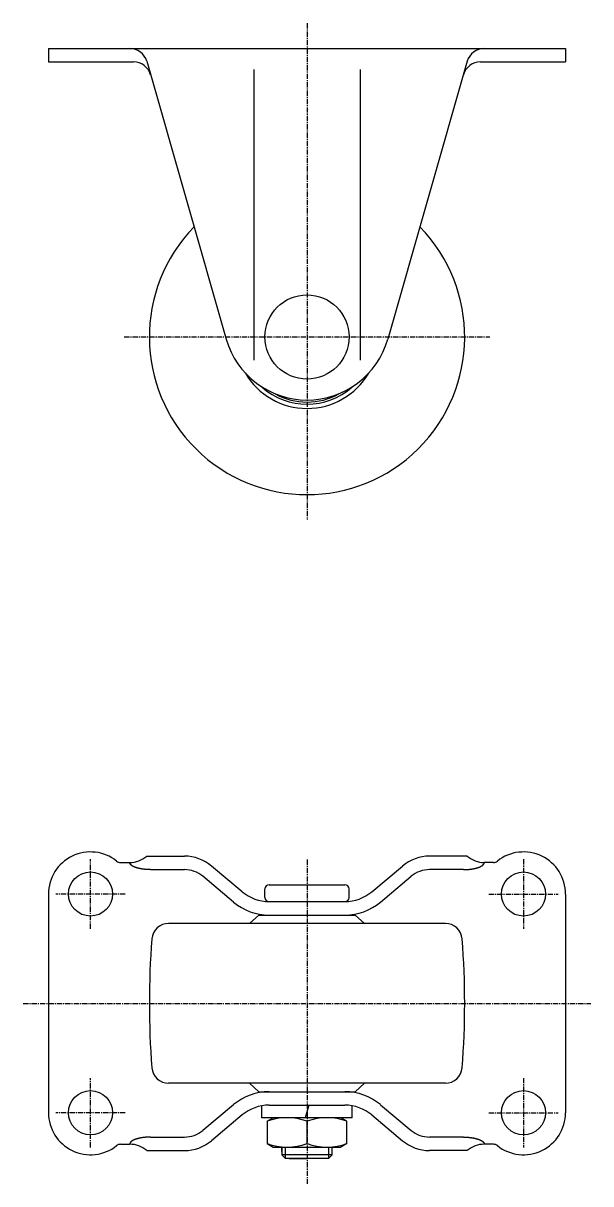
# Model space of a CAD drawing. Extents: x -2951 to -2664, y -670 to -222.
# Drawn here: x -2799.2 to -2664.2, y -669.6 to -393.6 of the extents above; entities that cross this region are included whole.
import ezdxf

# ---------------------------------------------------------------- set-up
doc = ezdxf.new("R2010")
doc.units = 0
doc.linetypes.add('CENTER', pattern=[2, 1.25, -0.25, 0.25, -0.25])
doc.layers.get('0').update_dxf_attribs({"linetype": 'CONTINUOUS'})
doc.layers.add('CENTER', color=1, linetype='CENTER')

msp = doc.modelspace()

# ---------------------------------------------------------------- linework, layer by layer
at = {"color": 7, "linetype": 'CONTINUOUS'}
for p, q in [((-2793.16, -399.6), (-2793.16, -402.8)), ((-2793.16, -399.6), (-2670.16, -399.6)), ((-2670.16, -399.6), (-2670.16, -402.8)), ((-2793.16, -402.8), (-2772.92, -402.8)), ((-2769.79, -402.64), (-2750.89, -468.7)), ((-2693.54, -402.64), (-2712.44, -468.7)), ((-2690.41, -402.8), (-2670.16, -402.8)), ((-2744.3, -404.6), (-2744.3, -473.7)), ((-2719.02, -404.6), (-2719.02, -473.7)), ((-2776.01, -593.16), (-2773.83, -593.16)), ((-2769.79, -591.66), (-2760.81, -591.66)), ((-2693.54, -591.66), (-2702.51, -591.66)), ((-2687.32, -593.16), (-2689.5, -593.16)), ((-2768.88, -594.86), (-2760.81, -594.86)), ((-2747.09, -600.12), (-2754.39, -594)), ((-2716.24, -600.12), (-2708.94, -594)), ((-2694.45, -594.86), (-2702.51, -594.86)), ((-2749.15, -602.57), (-2756.44, -596.45)), ((-2740.66, -598.46), (-2722.66, -598.46)), ((-2714.18, -602.57), (-2706.88, -596.45)), ((-2793.16, -600.66), (-2793.16, -652.66)), ((-2741.66, -601.46), (-2741.66, -599.46)), ((-2721.66, -601.46), (-2721.66, -599.46)), ((-2670.16, -600.66), (-2670.16, -652.66)), ((-2740.66, -602.46), (-2722.66, -602.46)), ((-2740.66, -602.46), (-2722.66, -602.46)), ((-2745.36, -607.66), (-2743.11, -605.66)), ((-2743.11, -605.66), (-2720.21, -605.66)), ((-2717.96, -607.66), (-2720.21, -605.66)), ((-2698.74, -607.66), (-2764.59, -607.66)), ((-2698.74, -645.66), (-2764.59, -645.66)), ((-2745.36, -645.66), (-2743.11, -647.66)), ((-2717.96, -645.66), (-2720.21, -647.66)), ((-2743.11, -647.66), (-2720.21, -647.66)), ((-2749.15, -650.75), (-2756.44, -656.87)), ((-2742.41, -653.86), (-2742.41, -651.02)), ((-2740.66, -650.86), (-2722.66, -650.86)), ((-2740.66, -650.86), (-2722.66, -650.86)), ((-2731.26, -650.86), (-2732.07, -653.86)), ((-2720.91, -653.86), (-2720.91, -651.02)), ((-2714.18, -650.75), (-2706.88, -656.87)), ((-2747.09, -653.2), (-2754.39, -659.32)), ((-2720.91, -653.86), (-2742.41, -653.86)), ((-2741.16, -654.71), (-2739.69, -653.86)), ((-2722.16, -654.71), (-2723.63, -653.86)), ((-2716.24, -653.2), (-2708.94, -659.32)), ((-2741.16, -654.71), (-2741.16, -660.01)), ((-2731.66, -660.01), (-2731.66, -654.71)), ((-2722.16, -660.01), (-2722.16, -654.71)), ((-2768.88, -658.46), (-2760.81, -658.46)), ((-2694.45, -658.46), (-2702.51, -658.46)), ((-2776.01, -660.16), (-2773.83, -660.16)), ((-2769.79, -661.66), (-2760.81, -661.66)), ((-2741.16, -660.01), (-2739.69, -660.86)), ((-2739.69, -660.86), (-2723.63, -660.86)), ((-2737.66, -661.86), (-2737.66, -660.86)), ((-2737.66, -660.86), (-2737.66, -662.69)), ((-2725.66, -661.86), (-2725.66, -660.86)), ((-2725.66, -662.69), (-2725.66, -660.86)), ((-2722.16, -660.01), (-2723.63, -660.86)), ((-2693.54, -661.66), (-2702.51, -661.66)), ((-2687.32, -660.16), (-2689.5, -660.16)), ((-2736.79, -663.56), (-2737.66, -662.69)), ((-2725.66, -662.69), (-2737.66, -662.69)), ((-2726.54, -663.56), (-2736.79, -663.56)), ((-2735.91, -663.56), (-2731.66, -663.56)), ((-2727.41, -663.56), (-2731.66, -663.56)), ((-2726.54, -663.56), (-2725.66, -662.69))]:
    msp.add_line(p, q, dxfattribs=at)
at = {"color": 3, "linetype": 'CONTINUOUS'}
for p, q in [((-2736.79, -663.56), (-2736.79, -660.86)), ((-2726.54, -660.86), (-2726.54, -663.56))]:
    msp.add_line(p, q, dxfattribs=at)
at = {"color": 7, "linetype": 'CONTINUOUS'}
for points in [[(-2768.88, -594.86, 0), (-2768.94, -594.86, 0), (-2769, -594.86, 0), (-2769.06, -594.86, 0), (-2769.12, -594.86, 0), (-2769.18, -594.86, 0), (-2769.24, -594.86, 0), (-2769.3, -594.86, 0), (-2769.36, -594.85, 0), (-2769.42, -594.85, 0), (-2769.48, -594.85, 0), (-2769.54, -594.85, 0), (-2769.6, -594.84, 0), (-2769.66, -594.84, 0), (-2769.72, -594.84, 0), (-2769.78, -594.83, 0), (-2769.84, -594.83, 0), (-2769.9, -594.83, 0), (-2769.96, -594.82, 0), (-2770.02, -594.82, 0), (-2770.08, -594.81, 0), (-2770.14, -594.81, 0), (-2770.2, -594.8, 0), (-2770.26, -594.8, 0), (-2770.32, -594.79, 0), (-2770.37, -594.78, 0), (-2770.43, -594.78, 0), (-2770.49, -594.77, 0), (-2770.55, -594.76, 0), (-2770.6, -594.76, 0), (-2770.66, -594.75, 0), (-2770.72, -594.74, 0), (-2770.77, -594.73, 0), (-2770.83, -594.72, 0), (-2770.88, -594.72, 0), (-2770.94, -594.71, 0), (-2771, -594.7, 0), (-2771.05, -594.69, 0), (-2771.1, -594.68, 0), (-2771.16, -594.67, 0), (-2771.21, -594.66, 0), (-2771.27, -594.65, 0), (-2771.32, -594.64, 0), (-2771.37, -594.63, 0), (-2771.42, -594.62, 0), (-2771.48, -594.61, 0), (-2771.53, -594.6, 0), (-2771.58, -594.59, 0), (-2771.63, -594.58, 0), (-2771.68, -594.56, 0), (-2771.73, -594.55, 0), (-2771.78, -594.54, 0), (-2771.83, -594.53, 0), (-2771.88, -594.52, 0), (-2771.93, -594.5, 0), (-2771.97, -594.49, 0), (-2772.02, -594.48, 0), (-2772.07, -594.46, 0), (-2772.11, -594.45, 0), (-2772.16, -594.44, 0), (-2772.2, -594.42, 0), (-2772.25, -594.41, 0), (-2772.29, -594.39, 0), (-2772.34, -594.38, 0), (-2772.38, -594.36, 0), (-2772.42, -594.35, 0), (-2772.47, -594.33, 0), (-2772.51, -594.32, 0), (-2772.55, -594.3, 0), (-2772.59, -594.29, 0), (-2772.63, -594.27, 0), (-2772.67, -594.26, 0), (-2772.71, -594.24, 0), (-2772.74, -594.22, 0), (-2772.78, -594.21, 0), (-2772.82, -594.19, 0), (-2772.86, -594.18, 0), (-2772.89, -594.16, 0), (-2772.93, -594.14, 0), (-2772.96, -594.12, 0), (-2773, -594.11, 0), (-2773.03, -594.09, 0), (-2773.06, -594.07, 0), (-2773.09, -594.05, 0), (-2773.13, -594.04, 0), (-2773.16, -594.02, 0), (-2773.19, -594, 0), (-2773.22, -593.98, 0), (-2773.25, -593.96, 0), (-2773.27, -593.95, 0), (-2773.3, -593.93, 0), (-2773.33, -593.91, 0), (-2773.36, -593.89, 0), (-2773.38, -593.87, 0), (-2773.41, -593.85, 0), (-2773.43, -593.83, 0), (-2773.45, -593.81, 0), (-2773.48, -593.79, 0), (-2773.5, -593.77, 0), (-2773.52, -593.75, 0), (-2773.54, -593.74, 0), (-2773.56, -593.72, 0), (-2773.58, -593.7, 0), (-2773.6, -593.68, 0), (-2773.62, -593.66, 0), (-2773.64, -593.64, 0), (-2773.65, -593.62, 0), (-2773.67, -593.6, 0), (-2773.68, -593.58, 0), (-2773.7, -593.56, 0), (-2773.71, -593.53, 0), (-2773.72, -593.51, 0), (-2773.74, -593.49, 0), (-2773.75, -593.47, 0), (-2773.76, -593.45, 0), (-2773.77, -593.43, 0), (-2773.78, -593.41, 0), (-2773.79, -593.39, 0), (-2773.79, -593.37, 0), (-2773.8, -593.35, 0), (-2773.81, -593.33, 0), (-2773.81, -593.31, 0), (-2773.82, -593.29, 0), (-2773.82, -593.27, 0), (-2773.83, -593.25, 0), (-2773.83, -593.23, 0), (-2773.83, -593.2, 0), (-2773.83, -593.18, 0), (-2773.83, -593.16, 0)], [(-2694.45, -594.86, 0), (-2694.39, -594.86, 0), (-2694.33, -594.86, 0), (-2694.27, -594.86, 0), (-2694.21, -594.86, 0), (-2694.15, -594.86, 0), (-2694.09, -594.86, 0), (-2694.03, -594.86, 0), (-2693.97, -594.85, 0), (-2693.9, -594.85, 0), (-2693.84, -594.85, 0), (-2693.78, -594.85, 0), (-2693.72, -594.84, 0), (-2693.66, -594.84, 0), (-2693.6, -594.84, 0), (-2693.54, -594.83, 0), (-2693.48, -594.83, 0), (-2693.43, -594.83, 0), (-2693.37, -594.82, 0), (-2693.31, -594.82, 0), (-2693.25, -594.81, 0), (-2693.19, -594.81, 0), (-2693.13, -594.8, 0), (-2693.07, -594.8, 0), (-2693.01, -594.79, 0), (-2692.95, -594.78, 0), (-2692.9, -594.78, 0), (-2692.84, -594.77, 0), (-2692.78, -594.76, 0), (-2692.73, -594.76, 0), (-2692.67, -594.75, 0), (-2692.61, -594.74, 0), (-2692.56, -594.73, 0), (-2692.5, -594.72, 0), (-2692.44, -594.72, 0), (-2692.39, -594.71, 0), (-2692.33, -594.7, 0), (-2692.28, -594.69, 0), (-2692.22, -594.68, 0), (-2692.17, -594.67, 0), (-2692.12, -594.66, 0), (-2692.06, -594.65, 0), (-2692.01, -594.64, 0), (-2691.96, -594.63, 0), (-2691.9, -594.62, 0), (-2691.85, -594.61, 0), (-2691.8, -594.6, 0), (-2691.75, -594.59, 0), (-2691.7, -594.58, 0), (-2691.65, -594.56, 0), (-2691.6, -594.55, 0), (-2691.55, -594.54, 0), (-2691.5, -594.53, 0), (-2691.45, -594.52, 0), (-2691.4, -594.5, 0), (-2691.36, -594.49, 0), (-2691.31, -594.48, 0), (-2691.26, -594.46, 0), (-2691.22, -594.45, 0), (-2691.17, -594.44, 0), (-2691.12, -594.42, 0), (-2691.08, -594.41, 0), (-2691.04, -594.39, 0), (-2690.99, -594.38, 0), (-2690.95, -594.36, 0), (-2690.91, -594.35, 0), (-2690.86, -594.33, 0), (-2690.82, -594.32, 0), (-2690.78, -594.3, 0), (-2690.74, -594.29, 0), (-2690.7, -594.27, 0), (-2690.66, -594.26, 0), (-2690.62, -594.24, 0), (-2690.58, -594.22, 0), (-2690.55, -594.21, 0), (-2690.51, -594.19, 0), (-2690.47, -594.18, 0), (-2690.44, -594.16, 0), (-2690.4, -594.14, 0), (-2690.37, -594.12, 0), (-2690.33, -594.11, 0), (-2690.3, -594.09, 0), (-2690.27, -594.07, 0), (-2690.23, -594.05, 0), (-2690.2, -594.04, 0), (-2690.17, -594.02, 0), (-2690.14, -594, 0), (-2690.11, -593.98, 0), (-2690.08, -593.96, 0), (-2690.05, -593.95, 0), (-2690.03, -593.93, 0), (-2690, -593.91, 0), (-2689.97, -593.89, 0), (-2689.95, -593.87, 0), (-2689.92, -593.85, 0), (-2689.9, -593.83, 0), (-2689.87, -593.81, 0), (-2689.85, -593.79, 0), (-2689.83, -593.77, 0), (-2689.81, -593.75, 0), (-2689.79, -593.74, 0), (-2689.77, -593.72, 0), (-2689.75, -593.7, 0), (-2689.73, -593.68, 0), (-2689.71, -593.66, 0), (-2689.69, -593.64, 0), (-2689.68, -593.62, 0), (-2689.66, -593.6, 0), (-2689.65, -593.58, 0), (-2689.63, -593.56, 0), (-2689.62, -593.53, 0), (-2689.6, -593.51, 0), (-2689.59, -593.49, 0), (-2689.58, -593.47, 0), (-2689.57, -593.45, 0), (-2689.56, -593.43, 0), (-2689.55, -593.41, 0), (-2689.54, -593.39, 0), (-2689.53, -593.37, 0), (-2689.53, -593.35, 0), (-2689.52, -593.33, 0), (-2689.52, -593.31, 0), (-2689.51, -593.29, 0), (-2689.51, -593.27, 0), (-2689.5, -593.25, 0), (-2689.5, -593.23, 0), (-2689.5, -593.2, 0), (-2689.5, -593.18, 0), (-2689.5, -593.16, 0)], [(-2768.88, -658.46, 0), (-2768.94, -658.46, 0), (-2769, -658.46, 0), (-2769.06, -658.46, 0), (-2769.12, -658.46, 0), (-2769.18, -658.47, 0), (-2769.24, -658.47, 0), (-2769.3, -658.47, 0), (-2769.36, -658.47, 0), (-2769.42, -658.47, 0), (-2769.48, -658.48, 0), (-2769.54, -658.48, 0), (-2769.6, -658.48, 0), (-2769.66, -658.48, 0), (-2769.72, -658.49, 0), (-2769.78, -658.49, 0), (-2769.84, -658.5, 0), (-2769.9, -658.5, 0), (-2769.96, -658.5, 0), (-2770.02, -658.51, 0), (-2770.08, -658.51, 0), (-2770.14, -658.52, 0), (-2770.2, -658.52, 0), (-2770.26, -658.53, 0), (-2770.32, -658.54, 0), (-2770.37, -658.54, 0), (-2770.43, -658.55, 0), (-2770.49, -658.55, 0), (-2770.55, -658.56, 0), (-2770.6, -658.57, 0), (-2770.66, -658.58, 0), (-2770.72, -658.58, 0), (-2770.77, -658.59, 0), (-2770.83, -658.6, 0), (-2770.88, -658.61, 0), (-2770.94, -658.62, 0), (-2771, -658.63, 0), (-2771.05, -658.63, 0), (-2771.1, -658.64, 0), (-2771.16, -658.65, 0), (-2771.21, -658.66, 0), (-2771.27, -658.67, 0), (-2771.32, -658.68, 0), (-2771.37, -658.69, 0), (-2771.42, -658.7, 0), (-2771.48, -658.72, 0), (-2771.53, -658.73, 0), (-2771.58, -658.74, 0), (-2771.63, -658.75, 0), (-2771.68, -658.76, 0), (-2771.73, -658.77, 0), (-2771.78, -658.78, 0), (-2771.83, -658.8, 0), (-2771.88, -658.81, 0), (-2771.93, -658.82, 0), (-2771.97, -658.84, 0), (-2772.02, -658.85, 0), (-2772.07, -658.86, 0), (-2772.11, -658.88, 0), (-2772.16, -658.89, 0), (-2772.2, -658.9, 0), (-2772.25, -658.92, 0), (-2772.29, -658.93, 0), (-2772.34, -658.95, 0), (-2772.38, -658.96, 0), (-2772.42, -658.98, 0), (-2772.47, -658.99, 0), (-2772.51, -659.01, 0), (-2772.55, -659.02, 0), (-2772.59, -659.04, 0), (-2772.63, -659.05, 0), (-2772.67, -659.07, 0), (-2772.71, -659.08, 0), (-2772.74, -659.1, 0), (-2772.78, -659.12, 0), (-2772.82, -659.13, 0), (-2772.86, -659.15, 0), (-2772.89, -659.17, 0), (-2772.93, -659.18, 0), (-2772.96, -659.2, 0), (-2773, -659.22, 0), (-2773.03, -659.24, 0), (-2773.06, -659.25, 0), (-2773.09, -659.27, 0), (-2773.13, -659.29, 0), (-2773.16, -659.31, 0), (-2773.19, -659.32, 0), (-2773.22, -659.34, 0), (-2773.25, -659.36, 0), (-2773.27, -659.38, 0), (-2773.3, -659.4, 0), (-2773.33, -659.42, 0), (-2773.36, -659.44, 0), (-2773.38, -659.45, 0), (-2773.41, -659.47, 0), (-2773.43, -659.49, 0), (-2773.45, -659.51, 0), (-2773.48, -659.53, 0), (-2773.5, -659.55, 0), (-2773.52, -659.57, 0), (-2773.54, -659.59, 0), (-2773.56, -659.61, 0), (-2773.58, -659.63, 0), (-2773.6, -659.65, 0), (-2773.62, -659.67, 0), (-2773.64, -659.69, 0), (-2773.65, -659.71, 0), (-2773.67, -659.73, 0), (-2773.68, -659.75, 0), (-2773.7, -659.77, 0), (-2773.71, -659.79, 0), (-2773.72, -659.81, 0), (-2773.74, -659.83, 0), (-2773.75, -659.85, 0), (-2773.76, -659.87, 0), (-2773.77, -659.89, 0), (-2773.78, -659.91, 0), (-2773.79, -659.93, 0), (-2773.79, -659.95, 0), (-2773.8, -659.98, 0), (-2773.81, -660, 0), (-2773.81, -660.02, 0), (-2773.82, -660.04, 0), (-2773.82, -660.06, 0), (-2773.83, -660.08, 0), (-2773.83, -660.1, 0), (-2773.83, -660.12, 0), (-2773.83, -660.14, 0), (-2773.83, -660.16, 0)], [(-2694.45, -658.46, 0), (-2694.39, -658.46, 0), (-2694.33, -658.46, 0), (-2694.27, -658.46, 0), (-2694.21, -658.46, 0), (-2694.15, -658.47, 0), (-2694.09, -658.47, 0), (-2694.03, -658.47, 0), (-2693.97, -658.47, 0), (-2693.9, -658.47, 0), (-2693.84, -658.48, 0), (-2693.78, -658.48, 0), (-2693.72, -658.48, 0), (-2693.66, -658.48, 0), (-2693.6, -658.49, 0), (-2693.54, -658.49, 0), (-2693.48, -658.5, 0), (-2693.43, -658.5, 0), (-2693.37, -658.5, 0), (-2693.31, -658.51, 0), (-2693.25, -658.51, 0), (-2693.19, -658.52, 0), (-2693.13, -658.52, 0), (-2693.07, -658.53, 0), (-2693.01, -658.54, 0), (-2692.95, -658.54, 0), (-2692.9, -658.55, 0), (-2692.84, -658.55, 0), (-2692.78, -658.56, 0), (-2692.73, -658.57, 0), (-2692.67, -658.58, 0), (-2692.61, -658.58, 0), (-2692.56, -658.59, 0), (-2692.5, -658.6, 0), (-2692.44, -658.61, 0), (-2692.39, -658.62, 0), (-2692.33, -658.63, 0), (-2692.28, -658.63, 0), (-2692.22, -658.64, 0), (-2692.17, -658.65, 0), (-2692.12, -658.66, 0), (-2692.06, -658.67, 0), (-2692.01, -658.68, 0), (-2691.96, -658.69, 0), (-2691.9, -658.7, 0), (-2691.85, -658.72, 0), (-2691.8, -658.73, 0), (-2691.75, -658.74, 0), (-2691.7, -658.75, 0), (-2691.65, -658.76, 0), (-2691.6, -658.77, 0), (-2691.55, -658.78, 0), (-2691.5, -658.8, 0), (-2691.45, -658.81, 0), (-2691.4, -658.82, 0), (-2691.36, -658.84, 0), (-2691.31, -658.85, 0), (-2691.26, -658.86, 0), (-2691.22, -658.88, 0), (-2691.17, -658.89, 0), (-2691.12, -658.9, 0), (-2691.08, -658.92, 0), (-2691.04, -658.93, 0), (-2690.99, -658.95, 0), (-2690.95, -658.96, 0), (-2690.91, -658.98, 0), (-2690.86, -658.99, 0), (-2690.82, -659.01, 0), (-2690.78, -659.02, 0), (-2690.74, -659.04, 0), (-2690.7, -659.05, 0), (-2690.66, -659.07, 0), (-2690.62, -659.08, 0), (-2690.58, -659.1, 0), (-2690.55, -659.12, 0), (-2690.51, -659.13, 0), (-2690.47, -659.15, 0), (-2690.44, -659.17, 0), (-2690.4, -659.18, 0), (-2690.37, -659.2, 0), (-2690.33, -659.22, 0), (-2690.3, -659.24, 0), (-2690.27, -659.25, 0), (-2690.23, -659.27, 0), (-2690.2, -659.29, 0), (-2690.17, -659.31, 0), (-2690.14, -659.32, 0), (-2690.11, -659.34, 0), (-2690.08, -659.36, 0), (-2690.05, -659.38, 0), (-2690.03, -659.4, 0), (-2690, -659.42, 0), (-2689.97, -659.44, 0), (-2689.95, -659.45, 0), (-2689.92, -659.47, 0), (-2689.9, -659.49, 0), (-2689.87, -659.51, 0), (-2689.85, -659.53, 0), (-2689.83, -659.55, 0), (-2689.81, -659.57, 0), (-2689.79, -659.59, 0), (-2689.77, -659.61, 0), (-2689.75, -659.63, 0), (-2689.73, -659.65, 0), (-2689.71, -659.67, 0), (-2689.69, -659.69, 0), (-2689.68, -659.71, 0), (-2689.66, -659.73, 0), (-2689.65, -659.75, 0), (-2689.63, -659.77, 0), (-2689.62, -659.79, 0), (-2689.6, -659.81, 0), (-2689.59, -659.83, 0), (-2689.58, -659.85, 0), (-2689.57, -659.87, 0), (-2689.56, -659.89, 0), (-2689.55, -659.91, 0), (-2689.54, -659.93, 0), (-2689.53, -659.95, 0), (-2689.53, -659.98, 0), (-2689.52, -660, 0), (-2689.52, -660.02, 0), (-2689.51, -660.04, 0), (-2689.51, -660.06, 0), (-2689.5, -660.08, 0), (-2689.5, -660.1, 0), (-2689.5, -660.12, 0), (-2689.5, -660.14, 0), (-2689.5, -660.16, 0)]]:
    msp.add_polyline3d(points, dxfattribs=at)
for centre, radius in [((-2731.66, -468.2), 10), ((-2783.16, -600.66), 5.25), ((-2680.16, -600.66), 5.25), ((-2783.16, -652.66), 5.25), ((-2680.16, -652.66), 5.25)]:
    msp.add_circle(centre, radius, dxfattribs=at)
for centre, radius, start, end in [((-2773.83, -403.8), 4.2, 15.9671, 90), ((-2689.5, -403.8), 4.2, 90, 164.0329), ((-2772.92, -407), 4.2, 15.9671, 90), ((-2690.41, -407), 4.2, 90, 164.0329), ((-2731.66, -468.2), 37.5, 135.746, 44.254), ((-2731.66, -463.2), 20, 195.9671, 344.0329), ((-2731.66, -468.2), 17, 210.3899, 329.6101), ((-2731.66, -468.2), 16, 228.0518, 311.9482), ((-2731.66, -468.2), 15.49, 240.745, 299.255), ((-2783.16, -600.66), 10, 51.5, 180), ((-2776.01, -591.66), 1.5, 231.5, 270), ((-2773.83, -586.98), 6.19, 270, 310.7575), ((-2760.81, -601.66), 10, 50, 90), ((-2702.51, -601.66), 10, 90, 130), ((-2689.5, -586.98), 6.19, 229.2425, 270), ((-2687.32, -591.66), 1.5, 270, 308.5), ((-2680.16, -600.66), 10, 0, 128.5), ((-2760.81, -601.66), 6.8, 50, 90), ((-2702.51, -601.66), 6.8, 90, 130), ((-2740.66, -599.46), 1, 90, 180), ((-2722.66, -599.46), 1, 0, 90), ((-2740.66, -592.46), 10, 230, 270), ((-2740.66, -601.46), 1, 180, 270), ((-2722.66, -592.46), 10, 270, 310), ((-2722.66, -601.46), 1, 270, 0), ((-2740.66, -592.46), 13.2, 230, 270), ((-2722.66, -592.46), 13.2, 270, 310), ((-2764.59, -611.66), 4, 90, 175.6108), ((-2698.74, -611.66), 4, 4.3892, 90), ((-2569.16, -626.66), 200, 175.6108, 184.3892), ((-2894.16, -626.66), 200, 355.6108, 4.3892), ((-2764.59, -641.66), 4, 184.3892, 270), ((-2698.74, -641.66), 4, 270, 355.6108), ((-2740.66, -660.86), 13.2, 90, 130), ((-2722.66, -660.86), 13.2, 50, 90), ((-2740.66, -660.86), 10, 90, 130), ((-2722.66, -660.86), 10, 50, 90), ((-2783.16, -652.66), 10, 180, 308.5), ((-2736.41, -667.58), 13.72, 69.7438, 110.2562), ((-2726.91, -667.58), 13.72, 69.7438, 110.2562), ((-2680.16, -652.66), 10, 231.5, 0), ((-2760.81, -651.66), 6.8, 270, 310), ((-2760.81, -651.66), 10, 270, 310), ((-2702.51, -651.66), 10, 230, 270), ((-2702.51, -651.66), 6.8, 230, 270), ((-2776.01, -661.66), 1.5, 90, 128.5), ((-2773.83, -666.35), 6.19, 49.2425, 90), ((-2736.41, -647.14), 13.72, 249.7438, 290.2562), ((-2726.91, -647.14), 13.72, 249.7438, 290.2562), ((-2689.5, -666.35), 6.19, 90, 130.7575), ((-2687.32, -661.66), 1.5, 51.5, 90)]:
    msp.add_arc(centre, radius, start, end, dxfattribs=at)
at = {"layer": 'CENTER', "color": 1, "linetype": 'CENTER'}
for p, q in [((-2731.66, -393.6), (-2731.66, -511.7)), ((-2775.16, -468.2), (-2688.16, -468.2)), ((-2783.16, -608.91), (-2783.16, -592.41)), ((-2731.66, -592.46), (-2731.66, -669.56)), ((-2680.16, -592.41), (-2680.16, -608.91)), ((-2774.91, -600.66), (-2791.41, -600.66)), ((-2688.41, -600.66), (-2671.91, -600.66)), ((-2799.16, -626.66), (-2664.16, -626.66)), ((-2783.16, -660.91), (-2783.16, -644.41)), ((-2680.16, -644.41), (-2680.16, -660.91)), ((-2774.91, -652.66), (-2791.41, -652.66)), ((-2688.41, -652.66), (-2671.91, -652.66))]:
    msp.add_line(p, q, dxfattribs=at)

doc.saveas('drawing.dxf')
